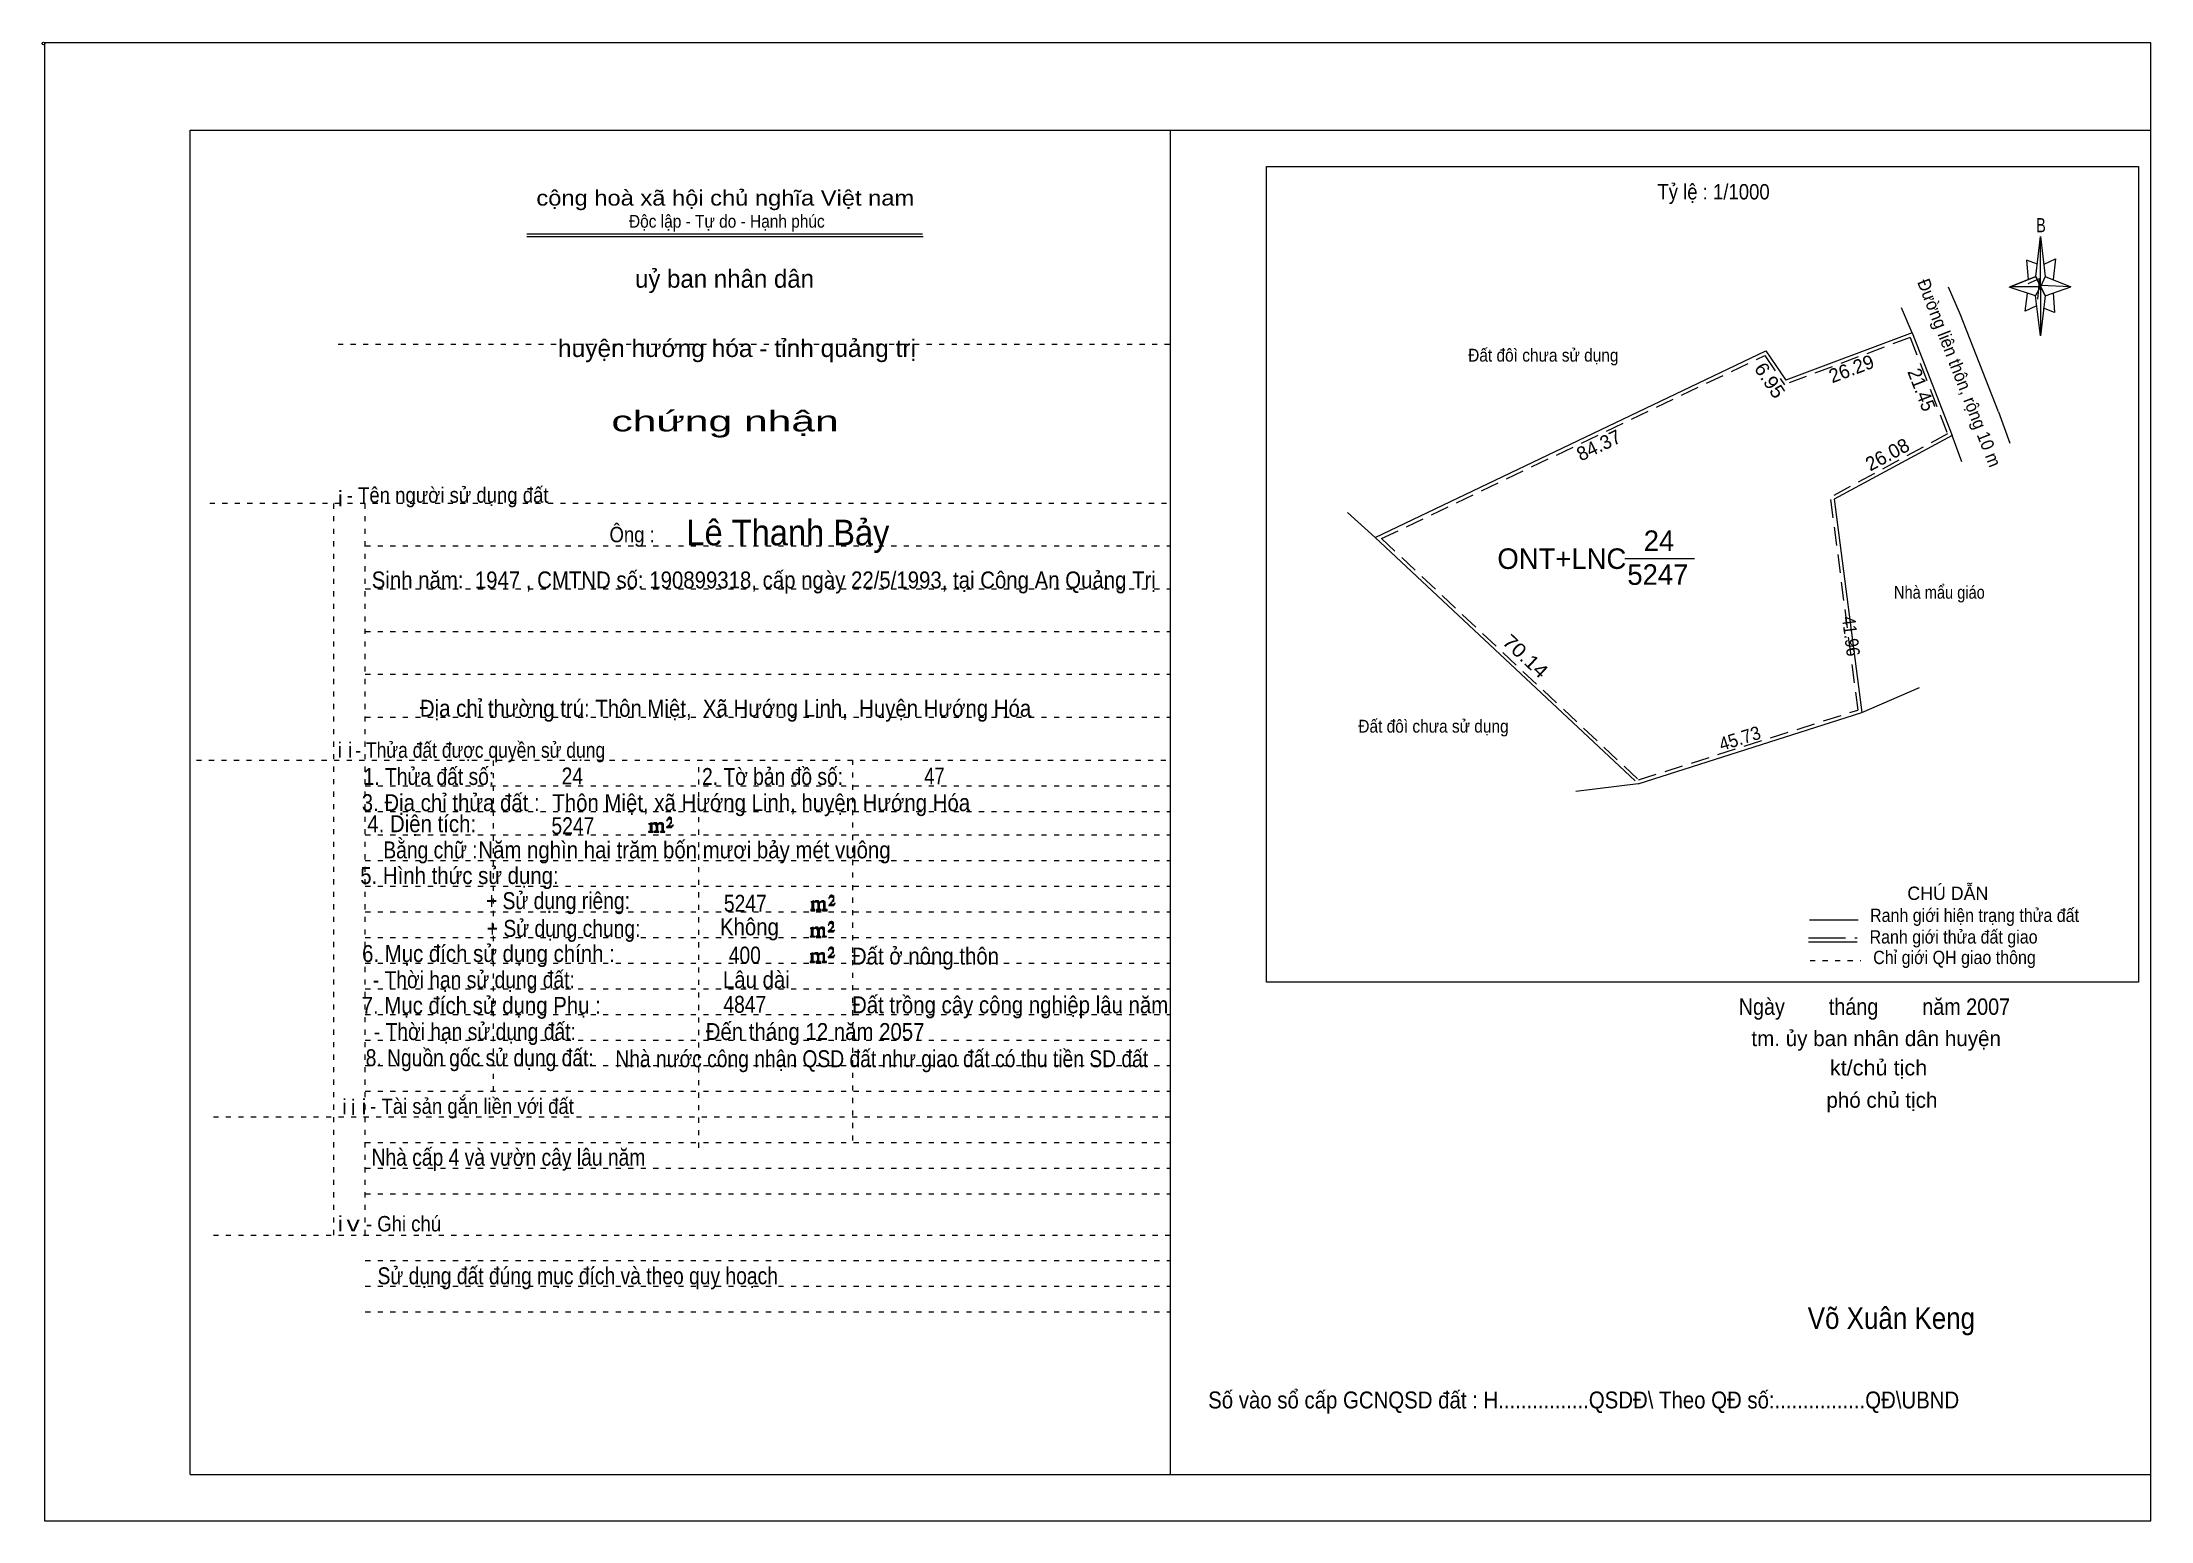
# Model space of a CAD drawing. Header units: centimetres. Extents: x -1.6 to 39.5, y -3.3 to 25.5.
import ezdxf
from ezdxf.enums import TextEntityAlignment as Align

# ---------------------------------------------------------------- set-up
doc = ezdxf.new("R2010")
doc.units = ezdxf.units.CM
doc.header["$LTSCALE"] = 0.12
for name, pattern in [('DOTTED', [1.5, 0.3, -1.2]), ('LONG_DASHED', [7.5, 6, -1.5]), ('MEDIUM_DASHED', [4.5, 3, -1.5])]:
    doc.linetypes.add(name, pattern=pattern)
for name, color, linetype, lineweight in [('1', 7, 'DOTTED', 13), ('10', 7, 'Continuous', 13), ('13', 7, 'Continuous', 13), ('4', 7, 'Continuous', 13), ('5', 7, 'Continuous', 13), ('50', 7, 'Continuous', 13)]:
    doc.layers.add(name, color=color, linetype=linetype, lineweight=lineweight)
doc.layers.add('30', color=7, linetype='Continuous')

msp = doc.modelspace()

# ---------------------------------------------------------------- hatches: boundary and pattern name
at = {"layer": '50'}
for points in [[(10.27, 10.13), (10.27, 10.12), (10.27, 10.11), (10.25, 10.11), (10.24, 10.11), (10.24, 10.1), (10.33, 10.1), (10.33, 10.11), (10.32, 10.11), (10.31, 10.11), (10.31, 10.12), (10.31, 10.13), (10.31, 10.24), (10.31, 10.25), (10.32, 10.26), (10.34, 10.26), (10.35, 10.26), (10.36, 10.26), (10.37, 10.25), (10.39, 10.22), (10.39, 10.13), (10.37, 10.12), (10.37, 10.11), (10.36, 10.11), (10.35, 10.11), (10.35, 10.1), (10.44, 10.1), (10.44, 10.11), (10.43, 10.11), (10.42, 10.11), (10.42, 10.12), (10.42, 10.13), (10.42, 10.24), (10.44, 10.26), (10.45, 10.26), (10.46, 10.26), (10.49, 10.26), (10.49, 10.25), (10.5, 10.24), (10.5, 10.22), (10.5, 10.13), (10.5, 10.12), (10.49, 10.11), (10.49, 10.11), (10.47, 10.11), (10.47, 10.1), (10.56, 10.1), (10.56, 10.11), (10.55, 10.11), (10.54, 10.11), (10.53, 10.12), (10.53, 10.13), (10.53, 10.2), (10.53, 10.25), (10.53, 10.26), (10.52, 10.27), (10.5, 10.28), (10.47, 10.28), (10.46, 10.28), (10.44, 10.27), (10.41, 10.25), (10.41, 10.26), (10.4, 10.28), (10.39, 10.28), (10.37, 10.28), (10.35, 10.28), (10.34, 10.28), (10.32, 10.26), (10.31, 10.26), (10.31, 10.25), (10.31, 10.25), (10.31, 10.26), (10.31, 10.28), (10.24, 10.26), (10.24, 10.26), (10.25, 10.26), (10.27, 10.25), (10.27, 10.24), (10.27, 10.23)], [(10.69, 10.19), (10.72, 10.24), (10.72, 10.24), (10.71, 10.22), (10.69, 10.22), (10.68, 10.22), (10.63, 10.22), (10.66, 10.26), (10.67, 10.27), (10.69, 10.28), (10.69, 10.3), (10.69, 10.32), (10.69, 10.34), (10.69, 10.35), (10.69, 10.37), (10.68, 10.38), (10.67, 10.38), (10.66, 10.39), (10.65, 10.39), (10.63, 10.38), (10.63, 10.38), (10.62, 10.37), (10.61, 10.35), (10.59, 10.33), (10.61, 10.33), (10.61, 10.35), (10.62, 10.35), (10.63, 10.36), (10.65, 10.36), (10.66, 10.36), (10.67, 10.35), (10.68, 10.35), (10.68, 10.32), (10.68, 10.3), (10.66, 10.28), (10.66, 10.26), (10.65, 10.25), (10.59, 10.2), (10.59, 10.19)], [(13.42, 8.61), (13.42, 8.6), (13.42, 8.59), (13.41, 8.59), (13.4, 8.59), (13.4, 8.57), (13.48, 8.57), (13.48, 8.59), (13.47, 8.59), (13.46, 8.59), (13.46, 8.6), (13.46, 8.61), (13.46, 8.72), (13.46, 8.73), (13.47, 8.74), (13.5, 8.74), (13.51, 8.74), (13.52, 8.74), (13.53, 8.73), (13.54, 8.69), (13.54, 8.61), (13.53, 8.6), (13.53, 8.59), (13.52, 8.59), (13.51, 8.59), (13.51, 8.57), (13.6, 8.57), (13.6, 8.59), (13.58, 8.59), (13.57, 8.59), (13.57, 8.6), (13.57, 8.61), (13.57, 8.72), (13.6, 8.74), (13.61, 8.74), (13.62, 8.74), (13.64, 8.74), (13.64, 8.73), (13.65, 8.72), (13.65, 8.69), (13.65, 8.61), (13.65, 8.6), (13.64, 8.59), (13.64, 8.59), (13.63, 8.59), (13.63, 8.57), (13.72, 8.57), (13.72, 8.59), (13.7, 8.59), (13.69, 8.59), (13.68, 8.6), (13.68, 8.61), (13.68, 8.68), (13.68, 8.73), (13.68, 8.74), (13.67, 8.75), (13.65, 8.76), (13.63, 8.76), (13.62, 8.76), (13.6, 8.75), (13.56, 8.73), (13.56, 8.74), (13.55, 8.76), (13.54, 8.76), (13.53, 8.76), (13.51, 8.76), (13.5, 8.76), (13.47, 8.74), (13.46, 8.74), (13.46, 8.73), (13.46, 8.73), (13.46, 8.74), (13.46, 8.76), (13.4, 8.74), (13.4, 8.74), (13.41, 8.74), (13.42, 8.73), (13.42, 8.72), (13.42, 8.71)], [(13.85, 8.67), (13.87, 8.72), (13.87, 8.72), (13.86, 8.69), (13.85, 8.69), (13.84, 8.69), (13.78, 8.69), (13.82, 8.74), (13.83, 8.75), (13.85, 8.76), (13.85, 8.78), (13.85, 8.79), (13.85, 8.82), (13.85, 8.83), (13.85, 8.85), (13.84, 8.86), (13.83, 8.86), (13.82, 8.87), (13.8, 8.87), (13.78, 8.86), (13.78, 8.86), (13.77, 8.85), (13.76, 8.83), (13.75, 8.81), (13.76, 8.81), (13.76, 8.83), (13.77, 8.83), (13.78, 8.84), (13.8, 8.84), (13.82, 8.84), (13.83, 8.83), (13.84, 8.83), (13.84, 8.79), (13.84, 8.78), (13.82, 8.76), (13.82, 8.74), (13.8, 8.73), (13.75, 8.68), (13.75, 8.67)], [(13.41, 8.09), (13.41, 8.08), (13.41, 8.07), (13.4, 8.07), (13.39, 8.07), (13.39, 8.06), (13.48, 8.06), (13.48, 8.07), (13.47, 8.07), (13.45, 8.07), (13.45, 8.08), (13.45, 8.09), (13.45, 8.2), (13.45, 8.21), (13.47, 8.23), (13.49, 8.23), (13.5, 8.23), (13.51, 8.23), (13.52, 8.21), (13.53, 8.18), (13.53, 8.09), (13.52, 8.08), (13.52, 8.07), (13.51, 8.07), (13.5, 8.07), (13.5, 8.06), (13.59, 8.06), (13.59, 8.07), (13.58, 8.07), (13.57, 8.07), (13.57, 8.08), (13.57, 8.09), (13.57, 8.2), (13.59, 8.23), (13.6, 8.23), (13.61, 8.23), (13.63, 8.23), (13.63, 8.21), (13.64, 8.2), (13.64, 8.18), (13.64, 8.09), (13.64, 8.08), (13.63, 8.07), (13.63, 8.07), (13.62, 8.07), (13.62, 8.06), (13.71, 8.06), (13.71, 8.07), (13.7, 8.07), (13.69, 8.07), (13.67, 8.08), (13.67, 8.09), (13.67, 8.17), (13.67, 8.21), (13.67, 8.23), (13.66, 8.24), (13.64, 8.25), (13.62, 8.25), (13.61, 8.25), (13.59, 8.24), (13.55, 8.21), (13.55, 8.23), (13.54, 8.25), (13.53, 8.25), (13.52, 8.25), (13.5, 8.25), (13.49, 8.25), (13.47, 8.23), (13.45, 8.23), (13.45, 8.21), (13.45, 8.21), (13.45, 8.23), (13.45, 8.25), (13.39, 8.23), (13.39, 8.23), (13.4, 8.23), (13.41, 8.21), (13.41, 8.2), (13.41, 8.19)], [(13.84, 8.16), (13.86, 8.2), (13.86, 8.2), (13.85, 8.18), (13.84, 8.18), (13.83, 8.18), (13.77, 8.18), (13.81, 8.23), (13.82, 8.24), (13.84, 8.25), (13.84, 8.27), (13.84, 8.28), (13.84, 8.3), (13.84, 8.31), (13.84, 8.34), (13.83, 8.35), (13.82, 8.35), (13.81, 8.36), (13.8, 8.36), (13.77, 8.35), (13.77, 8.35), (13.76, 8.34), (13.75, 8.31), (13.74, 8.29), (13.75, 8.29), (13.75, 8.31), (13.76, 8.31), (13.77, 8.33), (13.8, 8.33), (13.81, 8.33), (13.82, 8.31), (13.83, 8.31), (13.83, 8.28), (13.83, 8.27), (13.81, 8.25), (13.81, 8.23), (13.8, 8.21), (13.74, 8.17), (13.74, 8.16)], [(13.84, 7.66), (13.86, 7.71), (13.86, 7.71), (13.85, 7.68), (13.84, 7.68), (13.83, 7.68), (13.77, 7.68), (13.81, 7.73), (13.82, 7.74), (13.84, 7.75), (13.84, 7.77), (13.84, 7.78), (13.84, 7.81), (13.84, 7.82), (13.84, 7.84), (13.83, 7.85), (13.82, 7.85), (13.81, 7.86), (13.79, 7.86), (13.77, 7.85), (13.77, 7.85), (13.76, 7.84), (13.75, 7.82), (13.74, 7.8), (13.75, 7.8), (13.75, 7.82), (13.76, 7.82), (13.77, 7.83), (13.79, 7.83), (13.81, 7.83), (13.82, 7.82), (13.83, 7.82), (13.83, 7.78), (13.83, 7.77), (13.81, 7.75), (13.81, 7.73), (13.79, 7.72), (13.74, 7.67), (13.74, 7.66)], [(13.41, 7.6), (13.41, 7.59), (13.41, 7.58), (13.4, 7.58), (13.39, 7.58), (13.39, 7.56), (13.47, 7.56), (13.47, 7.58), (13.46, 7.58), (13.45, 7.58), (13.45, 7.59), (13.45, 7.6), (13.45, 7.71), (13.45, 7.72), (13.46, 7.73), (13.49, 7.73), (13.5, 7.73), (13.51, 7.73), (13.52, 7.72), (13.53, 7.68), (13.53, 7.6), (13.52, 7.59), (13.52, 7.58), (13.51, 7.58), (13.5, 7.58), (13.5, 7.56), (13.59, 7.56), (13.59, 7.58), (13.57, 7.58), (13.56, 7.58), (13.56, 7.59), (13.56, 7.6), (13.56, 7.71), (13.59, 7.73), (13.6, 7.73), (13.61, 7.73), (13.63, 7.73), (13.63, 7.72), (13.64, 7.71), (13.64, 7.68), (13.64, 7.6), (13.64, 7.59), (13.63, 7.58), (13.63, 7.58), (13.62, 7.58), (13.62, 7.56), (13.71, 7.56), (13.71, 7.58), (13.69, 7.58), (13.68, 7.58), (13.67, 7.59), (13.67, 7.6), (13.67, 7.67), (13.67, 7.72), (13.67, 7.73), (13.66, 7.74), (13.64, 7.75), (13.62, 7.75), (13.61, 7.75), (13.59, 7.74), (13.55, 7.72), (13.55, 7.73), (13.54, 7.75), (13.53, 7.75), (13.52, 7.75), (13.5, 7.75), (13.49, 7.75), (13.46, 7.73), (13.45, 7.73), (13.45, 7.72), (13.45, 7.72), (13.45, 7.73), (13.45, 7.75), (13.39, 7.73), (13.39, 7.73), (13.4, 7.73), (13.41, 7.72), (13.41, 7.71), (13.41, 7.7)]]:
    msp.add_hatch(color=256, dxfattribs=at).paths.add_polyline_path(points)

# ---------------------------------------------------------------- linework, layer by layer
at = {"layer": '1', "linetype": 'Continuous'}
for p, q in [((1.31, -2.42), (1.31, 23.78)), ((1.31, 23.78), (39.51, 23.78)), ((20.41, -2.42), (20.41, 23.78)), ((39.51, -2.42), (39.51, 23.78)), ((7.87, 21.76), (15.58, 21.76)), ((7.87, 21.71), (15.59, 21.71)), ((37.26, 20.55), (36.75, 20.72)), ((1.31, -2.42), (39.51, -2.42))]:
    msp.add_line(p, q, dxfattribs=at)
at = {"layer": '1'}
for p, q in [((4.19, 19.61), (20.41, 19.61)), ((1.69, 16.51), (20.41, 16.51)), ((4.11, 2.25), (4.11, 16.51)), ((4.72, 2.25), (4.72, 16.51)), ((4.72, 15.68), (20.41, 15.68)), ((4.72, 14.84), (20.41, 14.84)), ((4.72, 14.01), (20.41, 14.01)), ((4.72, 13.18), (20.41, 13.18)), ((4.72, 12.34), (20.41, 12.34)), ((1.43, 11.5), (20.41, 11.5)), ((7.22, 5.05), (7.22, 11.5)), ((11.22, 3.95), (11.22, 11.5)), ((14.22, 4.09), (14.22, 11.5)), ((4.72, 11), (20.41, 11)), ((4.72, 10.5), (20.41, 10.5)), ((4.72, 10.05), (20.41, 10.05)), ((4.72, 9.55), (20.41, 9.55)), ((4.72, 9.05), (20.41, 9.05)), ((4.72, 8.55), (20.41, 8.55)), ((4.72, 8.05), (20.41, 8.05)), ((4.72, 7.55), (20.41, 7.55)), ((4.72, 7.05), (20.41, 7.05)), ((4.72, 6.55), (20.41, 6.55)), ((4.72, 6.05), (20.41, 6.05)), ((4.72, 5.55), (20.41, 5.55)), ((4.72, 5.05), (20.41, 5.05)), ((1.76, 4.55), (20.41, 4.55)), ((4.72, 4.05), (20.41, 4.05)), ((4.72, 3.55), (20.41, 3.55)), ((4.72, 3.05), (20.41, 3.05)), ((1.76, 2.25), (20.41, 2.25)), ((4.72, 1.75), (20.41, 1.75)), ((4.72, 1.25), (20.41, 1.25)), ((4.72, 0.75), (20.41, 0.75))]:
    msp.add_line(p, q, dxfattribs=at)
at = {"layer": '1', "linetype": 'Continuous'}
msp.add_lwpolyline([(-1.53, -3.32), (39.51, -3.32), (39.51, 25.48), (-1.53, 25.48)], close=True, dxfattribs=at)
msp.add_lwpolyline([(37.27, 20.35), (37.06, 20.25), (37.11, 20.6)], dxfattribs=at)
at = {"layer": '10'}
for p, q in [((35.8, 20.18), (35.57, 20.72)), ((34.86, 19.83), (34.65, 20.32)), ((36.54, 18.29), (35.8, 20.18)), ((34.86, 19.83), (32.4, 18.91)), ((34.86, 19.83), (35.64, 17.83)), ((36.54, 18.29), (36.76, 17.68)), ((35.64, 17.83), (33.34, 16.59)), ((35.83, 17.32), (35.64, 17.83)), ((33.34, 16.59), (33.88, 12.43)), ((23.86, 16.33), (24.4, 15.84)), ((24.4, 15.84), (29.46, 11.1)), ((33.88, 12.43), (35, 12.92)), ((29.52, 11.04), (33.88, 12.43)), ((29.52, 11.04), (28.31, 10.89))]:
    msp.add_line(p, q, dxfattribs=at)
at = {"layer": '10', "linetype": 'MEDIUM_DASHED'}
for p, q in [((34.82, 19.74), (32.37, 18.82)), ((33.27, 16.58), (33.8, 12.48)), ((24.52, 15.82), (29.53, 11.12)), ((29.53, 11.12), (33.8, 12.48))]:
    msp.add_line(p, q, dxfattribs=at)
for points in [[(34.82, 19.74), (35.55, 17.86), (33.31, 16.65)], [(24.52, 15.82), (31.99, 19.39), (32.37, 18.82)]]:
    msp.add_lwpolyline(points, dxfattribs=at)
at = {"layer": '10'}
msp.add_lwpolyline([(24.4, 15.84), (32.01, 19.48), (32.4, 18.91)], dxfattribs=at)
at = {"layer": '13'}
msp.add_line((29.26, 15.43), (30.62, 15.43), dxfattribs=at)
at = {"layer": '4'}
for p, q in [((32.86, 8.39), (33.81, 8.39)), ((32.84, 7.96), (33.79, 7.96))]:
    msp.add_line(p, q, dxfattribs=at)
at = {"layer": '4', "linetype": 'LONG_DASHED'}
msp.add_line((32.84, 8.04), (33.79, 8.04), dxfattribs=at)
at = {"layer": '4', "linetype": 'DOTTED'}
msp.add_line((32.87, 7.6), (33.86, 7.6), dxfattribs=at)
at = {"layer": '4'}
msp.add_lwpolyline([(22.28, 23.07), (39.27, 23.07), (39.27, 7.18), (22.28, 7.18)], close=True, dxfattribs=at)
msp.add_circle((-1.55, 25.47), 0.025, dxfattribs=at)
at = {"layer": '5'}
for p, q in [((37.27, 20.93), (37.36, 21.71)), ((37.45, 20.55), (37.36, 19.77)), ((37.45, 20.93), (37.95, 20.73)), ((37.61, 20.61), (37.63, 20.23)), ((37.63, 20.23), (37.42, 20.31))]:
    msp.add_line(p, q, dxfattribs=at)
for points in [[(37.36, 21.71), (37.45, 20.93), (37.36, 20.73)], [(37.36, 20.73), (36.77, 20.73), (37.27, 20.93), (37.45, 20.55), (37.95, 20.73), (37.36, 20.75)], [(37.36, 20.73), (37.36, 19.77), (37.26, 20.55)]]:
    msp.add_lwpolyline(points, close=True, dxfattribs=at)
for points in [[(37.3, 21.17), (37.09, 21.25), (37.12, 20.87)], [(37.43, 21.17), (37.65, 21.27), (37.61, 20.87)], [(37.36, 20.73), (37.27, 20.93), (36.77, 20.73)], [(37.12, 20.79), (37.34, 20.89), (37.3, 20.49)], [(37.36, 20.73), (37.45, 20.55), (37.95, 20.73)]]:
    msp.add_lwpolyline(points, dxfattribs=at)
at = {"layer": '50'}
for points in [[(10.27, 10.13), (10.27, 10.12), (10.27, 10.11), (10.25, 10.11), (10.24, 10.11), (10.24, 10.1), (10.33, 10.1), (10.33, 10.11), (10.32, 10.11), (10.31, 10.11), (10.31, 10.12), (10.31, 10.13), (10.31, 10.24), (10.31, 10.25), (10.32, 10.26), (10.34, 10.26), (10.35, 10.26), (10.36, 10.26), (10.37, 10.25), (10.39, 10.22), (10.39, 10.13), (10.37, 10.12), (10.37, 10.11), (10.36, 10.11), (10.35, 10.11), (10.35, 10.1), (10.44, 10.1), (10.44, 10.11), (10.43, 10.11), (10.42, 10.11), (10.42, 10.12), (10.42, 10.13), (10.42, 10.24), (10.44, 10.26), (10.45, 10.26), (10.46, 10.26), (10.49, 10.26), (10.49, 10.25), (10.5, 10.24), (10.5, 10.22), (10.5, 10.13), (10.5, 10.12), (10.49, 10.11), (10.49, 10.11), (10.47, 10.11), (10.47, 10.1), (10.56, 10.1), (10.56, 10.11), (10.55, 10.11), (10.54, 10.11), (10.53, 10.12), (10.53, 10.13), (10.53, 10.2), (10.53, 10.25), (10.53, 10.26), (10.52, 10.27), (10.5, 10.28), (10.47, 10.28), (10.46, 10.28), (10.44, 10.27), (10.41, 10.25), (10.41, 10.26), (10.4, 10.28), (10.39, 10.28), (10.37, 10.28), (10.35, 10.28), (10.34, 10.28), (10.32, 10.26), (10.31, 10.26), (10.31, 10.25), (10.31, 10.25), (10.31, 10.26), (10.31, 10.28), (10.24, 10.26), (10.24, 10.26), (10.25, 10.26), (10.27, 10.25), (10.27, 10.24), (10.27, 10.23)], [(10.69, 10.19), (10.72, 10.24), (10.72, 10.24), (10.71, 10.22), (10.69, 10.22), (10.68, 10.22), (10.63, 10.22), (10.66, 10.26), (10.67, 10.27), (10.69, 10.28), (10.69, 10.3), (10.69, 10.32), (10.69, 10.34), (10.69, 10.35), (10.69, 10.37), (10.68, 10.38), (10.67, 10.38), (10.66, 10.39), (10.65, 10.39), (10.63, 10.38), (10.63, 10.38), (10.62, 10.37), (10.61, 10.35), (10.59, 10.33), (10.61, 10.33), (10.61, 10.35), (10.62, 10.35), (10.63, 10.36), (10.65, 10.36), (10.66, 10.36), (10.67, 10.35), (10.68, 10.35), (10.68, 10.32), (10.68, 10.3), (10.66, 10.28), (10.66, 10.26), (10.65, 10.25), (10.59, 10.2), (10.59, 10.19)], [(13.42, 8.61), (13.42, 8.6), (13.42, 8.59), (13.41, 8.59), (13.4, 8.59), (13.4, 8.57), (13.48, 8.57), (13.48, 8.59), (13.47, 8.59), (13.46, 8.59), (13.46, 8.6), (13.46, 8.61), (13.46, 8.72), (13.46, 8.73), (13.47, 8.74), (13.5, 8.74), (13.51, 8.74), (13.52, 8.74), (13.53, 8.73), (13.54, 8.69), (13.54, 8.61), (13.53, 8.6), (13.53, 8.59), (13.52, 8.59), (13.51, 8.59), (13.51, 8.57), (13.6, 8.57), (13.6, 8.59), (13.58, 8.59), (13.57, 8.59), (13.57, 8.6), (13.57, 8.61), (13.57, 8.72), (13.6, 8.74), (13.61, 8.74), (13.62, 8.74), (13.64, 8.74), (13.64, 8.73), (13.65, 8.72), (13.65, 8.69), (13.65, 8.61), (13.65, 8.6), (13.64, 8.59), (13.64, 8.59), (13.63, 8.59), (13.63, 8.57), (13.72, 8.57), (13.72, 8.59), (13.7, 8.59), (13.69, 8.59), (13.68, 8.6), (13.68, 8.61), (13.68, 8.68), (13.68, 8.73), (13.68, 8.74), (13.67, 8.75), (13.65, 8.76), (13.63, 8.76), (13.62, 8.76), (13.6, 8.75), (13.56, 8.73), (13.56, 8.74), (13.55, 8.76), (13.54, 8.76), (13.53, 8.76), (13.51, 8.76), (13.5, 8.76), (13.47, 8.74), (13.46, 8.74), (13.46, 8.73), (13.46, 8.73), (13.46, 8.74), (13.46, 8.76), (13.4, 8.74), (13.4, 8.74), (13.41, 8.74), (13.42, 8.73), (13.42, 8.72), (13.42, 8.71)], [(13.85, 8.67), (13.87, 8.72), (13.87, 8.72), (13.86, 8.69), (13.85, 8.69), (13.84, 8.69), (13.78, 8.69), (13.82, 8.74), (13.83, 8.75), (13.85, 8.76), (13.85, 8.78), (13.85, 8.79), (13.85, 8.82), (13.85, 8.83), (13.85, 8.85), (13.84, 8.86), (13.83, 8.86), (13.82, 8.87), (13.8, 8.87), (13.78, 8.86), (13.78, 8.86), (13.77, 8.85), (13.76, 8.83), (13.75, 8.81), (13.76, 8.81), (13.76, 8.83), (13.77, 8.83), (13.78, 8.84), (13.8, 8.84), (13.82, 8.84), (13.83, 8.83), (13.84, 8.83), (13.84, 8.79), (13.84, 8.78), (13.82, 8.76), (13.82, 8.74), (13.8, 8.73), (13.75, 8.68), (13.75, 8.67)], [(13.41, 8.09), (13.41, 8.08), (13.41, 8.07), (13.4, 8.07), (13.39, 8.07), (13.39, 8.06), (13.48, 8.06), (13.48, 8.07), (13.47, 8.07), (13.45, 8.07), (13.45, 8.08), (13.45, 8.09), (13.45, 8.2), (13.45, 8.21), (13.47, 8.23), (13.49, 8.23), (13.5, 8.23), (13.51, 8.23), (13.52, 8.21), (13.53, 8.18), (13.53, 8.09), (13.52, 8.08), (13.52, 8.07), (13.51, 8.07), (13.5, 8.07), (13.5, 8.06), (13.59, 8.06), (13.59, 8.07), (13.58, 8.07), (13.57, 8.07), (13.57, 8.08), (13.57, 8.09), (13.57, 8.2), (13.59, 8.23), (13.6, 8.23), (13.61, 8.23), (13.63, 8.23), (13.63, 8.21), (13.64, 8.2), (13.64, 8.18), (13.64, 8.09), (13.64, 8.08), (13.63, 8.07), (13.63, 8.07), (13.62, 8.07), (13.62, 8.06), (13.71, 8.06), (13.71, 8.07), (13.7, 8.07), (13.69, 8.07), (13.67, 8.08), (13.67, 8.09), (13.67, 8.17), (13.67, 8.21), (13.67, 8.23), (13.66, 8.24), (13.64, 8.25), (13.62, 8.25), (13.61, 8.25), (13.59, 8.24), (13.55, 8.21), (13.55, 8.23), (13.54, 8.25), (13.53, 8.25), (13.52, 8.25), (13.5, 8.25), (13.49, 8.25), (13.47, 8.23), (13.45, 8.23), (13.45, 8.21), (13.45, 8.21), (13.45, 8.23), (13.45, 8.25), (13.39, 8.23), (13.39, 8.23), (13.4, 8.23), (13.41, 8.21), (13.41, 8.2), (13.41, 8.19)], [(13.84, 8.16), (13.86, 8.2), (13.86, 8.2), (13.85, 8.18), (13.84, 8.18), (13.83, 8.18), (13.77, 8.18), (13.81, 8.23), (13.82, 8.24), (13.84, 8.25), (13.84, 8.27), (13.84, 8.28), (13.84, 8.3), (13.84, 8.31), (13.84, 8.34), (13.83, 8.35), (13.82, 8.35), (13.81, 8.36), (13.8, 8.36), (13.77, 8.35), (13.77, 8.35), (13.76, 8.34), (13.75, 8.31), (13.74, 8.29), (13.75, 8.29), (13.75, 8.31), (13.76, 8.31), (13.77, 8.33), (13.8, 8.33), (13.81, 8.33), (13.82, 8.31), (13.83, 8.31), (13.83, 8.28), (13.83, 8.27), (13.81, 8.25), (13.81, 8.23), (13.8, 8.21), (13.74, 8.17), (13.74, 8.16)], [(13.84, 7.66), (13.86, 7.71), (13.86, 7.71), (13.85, 7.68), (13.84, 7.68), (13.83, 7.68), (13.77, 7.68), (13.81, 7.73), (13.82, 7.74), (13.84, 7.75), (13.84, 7.77), (13.84, 7.78), (13.84, 7.81), (13.84, 7.82), (13.84, 7.84), (13.83, 7.85), (13.82, 7.85), (13.81, 7.86), (13.79, 7.86), (13.77, 7.85), (13.77, 7.85), (13.76, 7.84), (13.75, 7.82), (13.74, 7.8), (13.75, 7.8), (13.75, 7.82), (13.76, 7.82), (13.77, 7.83), (13.79, 7.83), (13.81, 7.83), (13.82, 7.82), (13.83, 7.82), (13.83, 7.78), (13.83, 7.77), (13.81, 7.75), (13.81, 7.73), (13.79, 7.72), (13.74, 7.67), (13.74, 7.66)], [(13.41, 7.6), (13.41, 7.59), (13.41, 7.58), (13.4, 7.58), (13.39, 7.58), (13.39, 7.56), (13.47, 7.56), (13.47, 7.58), (13.46, 7.58), (13.45, 7.58), (13.45, 7.59), (13.45, 7.6), (13.45, 7.71), (13.45, 7.72), (13.46, 7.73), (13.49, 7.73), (13.5, 7.73), (13.51, 7.73), (13.52, 7.72), (13.53, 7.68), (13.53, 7.6), (13.52, 7.59), (13.52, 7.58), (13.51, 7.58), (13.5, 7.58), (13.5, 7.56), (13.59, 7.56), (13.59, 7.58), (13.57, 7.58), (13.56, 7.58), (13.56, 7.59), (13.56, 7.6), (13.56, 7.71), (13.59, 7.73), (13.6, 7.73), (13.61, 7.73), (13.63, 7.73), (13.63, 7.72), (13.64, 7.71), (13.64, 7.68), (13.64, 7.6), (13.64, 7.59), (13.63, 7.58), (13.63, 7.58), (13.62, 7.58), (13.62, 7.56), (13.71, 7.56), (13.71, 7.58), (13.69, 7.58), (13.68, 7.58), (13.67, 7.59), (13.67, 7.6), (13.67, 7.67), (13.67, 7.72), (13.67, 7.73), (13.66, 7.74), (13.64, 7.75), (13.62, 7.75), (13.61, 7.75), (13.59, 7.74), (13.55, 7.72), (13.55, 7.73), (13.54, 7.75), (13.53, 7.75), (13.52, 7.75), (13.5, 7.75), (13.49, 7.75), (13.46, 7.73), (13.45, 7.73), (13.45, 7.72), (13.45, 7.72), (13.45, 7.73), (13.45, 7.75), (13.39, 7.73), (13.39, 7.73), (13.4, 7.73), (13.41, 7.72), (13.41, 7.71), (13.41, 7.7)]]:
    msp.add_lwpolyline(points, close=True, dxfattribs=at)

# ---------------------------------------------------------------- texts
at = {"layer": '1'}
for s, height, width, p in [('cộng hoà xã hội chủ nghĩa Việt nam', 0.3, 1.15, (11.735, 22.31)), ('Độc lập - Tự do - Hạnh phúc', 0.25, 0.9, (11.765, 21.88)), ('chứng nhận', 0.4, 1.55, (11.73, 17.91)), ('- Tên người sử dụng đất', 0.3, 0.9, (6.325, 16.52)), ('- Thửa đất được quyền sử dụng', 0.3, 0.85, (6.96, 11.55)), ('- Tài sản gắn liền với đất ', 0.3, 0.9, (6.85, 4.61)), ('v', 0.3, 1.3, (4.485, 2.32)), ('- Ghi chú', 0.3, 0.9, (5.465, 2.32))]:
    msp.add_text(s, height=height, dxfattribs=dict(at, width=width)).set_placement(p, align=Align.CENTER)
for s, height, p in [('uỷ ban nhân dân', 0.35, (11.72, 20.71)), ('i', 0.3, (4.235, 16.45)), ('i', 0.3, (4.225, 11.55)), ('i', 0.3, (4.425, 11.55)), ('i', 0.3, (4.315, 4.6)), ('i', 0.3, (4.485, 4.59)), ('i', 0.3, (4.695, 4.6)), ('i', 0.3, (4.235, 2.32))]:
    msp.add_text(s, height=height, dxfattribs=at).set_placement(p, align=Align.CENTER)
at = {"layer": '10'}
for s, height, width, p in [('Tỷ lệ : 1/1000', 0.3, 0.9, (30.99, 22.43)), ('Đất đôì chưa sử dụng ', 0.25, 0.9, (27.715, 19.27)), ('Lê Thanh Bảy', 0.5, 0.95, (12.955, 15.69)), ('Nhà mẩu giáo', 0.25, 0.85, (35.39, 14.65)), ('Đất đôì chưa sử dụng ', 0.25, 0.9, (25.575, 12.04)), ('Võ Xuân Keng', 0.42, 0.9, (34.455, 0.42))]:
    msp.add_text(s, height=height, dxfattribs=dict(at, width=width)).set_placement(p, align=Align.CENTER)
at = {"layer": '10', "width": 0.95}
for s, height, rotation, p in [('Đường liên thôn, rộng 10 m ', 0.25, 291.306, (35.678, 18.965)), ('21.45', 0.27, 291.266, (34.918, 18.674))]:
    msp.add_text(s, height=height, rotation=rotation, dxfattribs=at).set_placement(p, align=Align.CENTER)
at = {"layer": '10'}
msp.add_text('ONT+LNC', height=0.4, dxfattribs=at).set_placement((29.29, 15.23), align=Align.RIGHT)
for s, p in [('24', (29.63, 15.58)), ('5247', (29.31, 14.92))]:
    msp.add_text(s, height=0.4, dxfattribs=at).set_placement(p)
at = {"layer": '30'}
for s, height, rotation, p in [('26.29', 0.2699, 20.462, (33.723, 19.004)), ('84.37', 0.27, 25.59, (28.812, 17.517)), ('26.08', 0.27, 28.235, (34.441, 17.341))]:
    msp.add_text(s, height=height, rotation=rotation, dxfattribs=at).set_placement(p, align=Align.CENTER)
for s, height, rotation, width, p in [('6.95', 0.27, 303.919, 1.05, (31.975, 18.83)), ('41.96', 0.26, 277.298, 0.9, (33.54, 13.902)), ('70.14', 0.27, 316.837, 1.15, (27.233, 13.431)), ('45.73', 0.2599, 17.682, 0.95, (31.541, 11.805))]:
    msp.add_text(s, height=height, rotation=rotation, dxfattribs=dict(at, width=width)).set_placement(p, align=Align.CENTER)
at = {"layer": '4'}
msp.add_text('CHÚ DẪN', height=0.2591, dxfattribs=at).set_placement((35.555, 8.78), align=Align.CENTER)
at = {"layer": '4', "width": 0.9}
for s, p in [('Ranh giới hiện trạng thửa đất', (36.075, 8.35)), ('Ranh giới thửa đất giao ', (35.71, 7.93)), ('Chỉ giới QH giao thông', (35.685, 7.53))]:
    msp.add_text(s, height=0.2591, dxfattribs=at).set_placement(p, align=Align.CENTER)
at = {"layer": '5', "width": 0.75}
msp.add_text('B', height=0.276, dxfattribs=at).set_placement((37.37, 21.79), align=Align.CENTER)
at = {"layer": '50'}
for s, height, width, p in [('  huyện hướng hóa - tỉnh quảng trị', 0.34, 1.05, (11.83, 19.36)), ('Ông :', 0.3, 0.9, (9.92, 15.75)), ('Sinh năm:  1947 , CMTND số: 190899318, cấp ngày 22/5/1993, tại Công An Quảng Trị', 0.33, 0.9, (12.485, 14.85)), ('Địa chỉ thường trú: Thôn Miệt,  Xã Hướng Linh,  Huyện Hướng Hóa', 0.33, 0.9, (11.74, 12.35)), ('1. Thửa đất số:  ', 0.33, 0.85, (6.065, 11.02)), ('24', 0.33, 0.85, (8.755, 11.03)), ('2. Tờ bản đồ số:  ', 0.33, 0.85, (12.76, 11.02)), ('47', 0.33, 0.8, (15.81, 11.03)), ('3. Địa chỉ thửa đất : ', 0.33, 0.9, (6.44, 10.51)), ('Thôn Miệt, xã Hướng Linh, huyện Hướng Hóa', 0.33, 0.9, (12.435, 10.51)), ('4. Diện tích: ', 0.33, 0.9, (5.875, 10.1)), ('5247', 0.33, 0.85, (8.765, 10.06)), ('Bằng chữ :', 0.33, 0.85, (5.99, 9.59)), ('Năm nghìn hai trăm bốn mươi bảy mét vuông', 0.33, 0.9, (10.94, 9.59)), ('5. Hình thức sử dụng:', 0.33, 0.9, (6.555, 9.09)), ('+ Sử dụng riêng:', 0.33, 0.85, (8.475, 8.6)), ('5247', 0.33, 0.85, (12.125, 8.55)), ('+ Sử dụng chung:', 0.33, 0.85, (8.585, 8.06)), ('Không', 0.33, 0.9, (12.205, 8.09)), ('6. Mục đích sử dụng chính :', 0.33, 0.9, (7.12, 7.57)), ('400', 0.33, 0.85, (12.115, 7.54)), ('Đất ở nông thôn', 0.33, 0.9, (15.635, 7.52)), ('- Thời hạn sử dụng đất:', 0.33, 0.85, (6.835, 7.06)), ('Lâu dài', 0.33, 0.9, (12.34, 7.06)), ('7. Mục đích sử dụng Phụ :', 0.33, 0.9, (6.98, 6.56)), ('4847', 0.33, 0.85, (12.115, 6.58)), ('Đất trồng cây công nghiệp lâu năm', 0.33, 0.9, (17.285, 6.57)), ('Ngày        tháng        năm 2007', 0.32, 0.9, (34.125, 6.54)), ('- Thời hạn sử dụng đất:', 0.33, 0.85, (6.855, 6.05)), ('Đến tháng 12 năm 2057', 0.33, 0.9, (13.485, 6.05)), ('8. Nguồn gốc sử dụng đất:', 0.33, 0.85, (6.95, 5.54)), ('Nhà nước công nhận QSD đất như giao đất có thu tiền SD đất ', 0.33, 0.85, (14.835, 5.52)), ('kt/chủ tịch', 0.3, 1.05, (34.205, 5.36)), ('Nhà cấp 4 và vườn cây lâu năm', 0.33, 0.85, (7.51, 3.6)), ('Sử dụng đất đúng mục đích và theo quy hoạch', 0.33, 0.85, (8.86, 1.29)), ('Số vào sổ cấp GCNQSD đất : H................QSDĐ\\ Theo QĐ số:................QĐ\\UBND', 0.33, 0.9, (28.46, -1.13))]:
    msp.add_text(s, height=height, dxfattribs=dict(at, width=width)).set_placement(p, align=Align.CENTER)
for s, p in [('tm. ủy ban nhân dân huyện ', (34.215, 5.93)), ('phó chủ tịch', (34.27, 4.73))]:
    msp.add_text(s, height=0.3, dxfattribs=at).set_placement(p, align=Align.CENTER)

doc.saveas('drawing.dxf')
